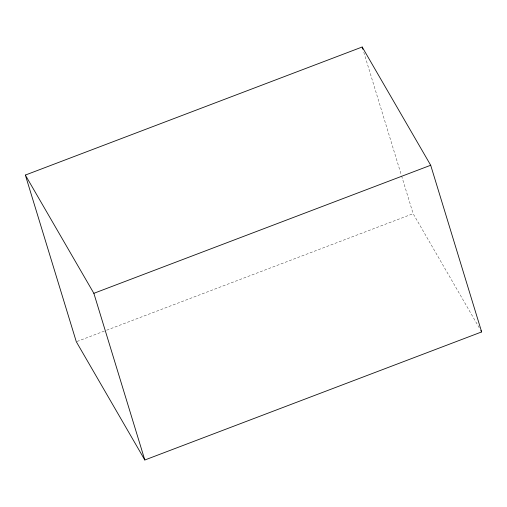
<?xml version="1.0" encoding="UTF-8"?>
<svg xmlns="http://www.w3.org/2000/svg" width="507" height="507" viewBox="0 0 507 507"><rect width="100%" height="100%" fill="white"/><g stroke="black" fill="none" stroke-linecap="round" stroke-linejoin="round"><path stroke-width="0.38" stroke-dasharray="2.54 1.9" d="M77.045 341.471L105.919 330.488M106.66 330.209L413.142 213.675L479.273 327.826M363.798 52.278L401.379 175.213M401.614 175.967L413.142 213.675"/><path stroke-width="0.76" d="M25.35 175.073L362.182 46.999L430.69 165.25L481.65 331.927L144.818 460.001L76.31 341.75L25.35 175.073L93.858 293.325L144.818 460.001M93.858 293.325L430.69 165.25M480.858 330.558L481.65 331.927M362.182 46.999L362.873 49.261"/></g></svg>
